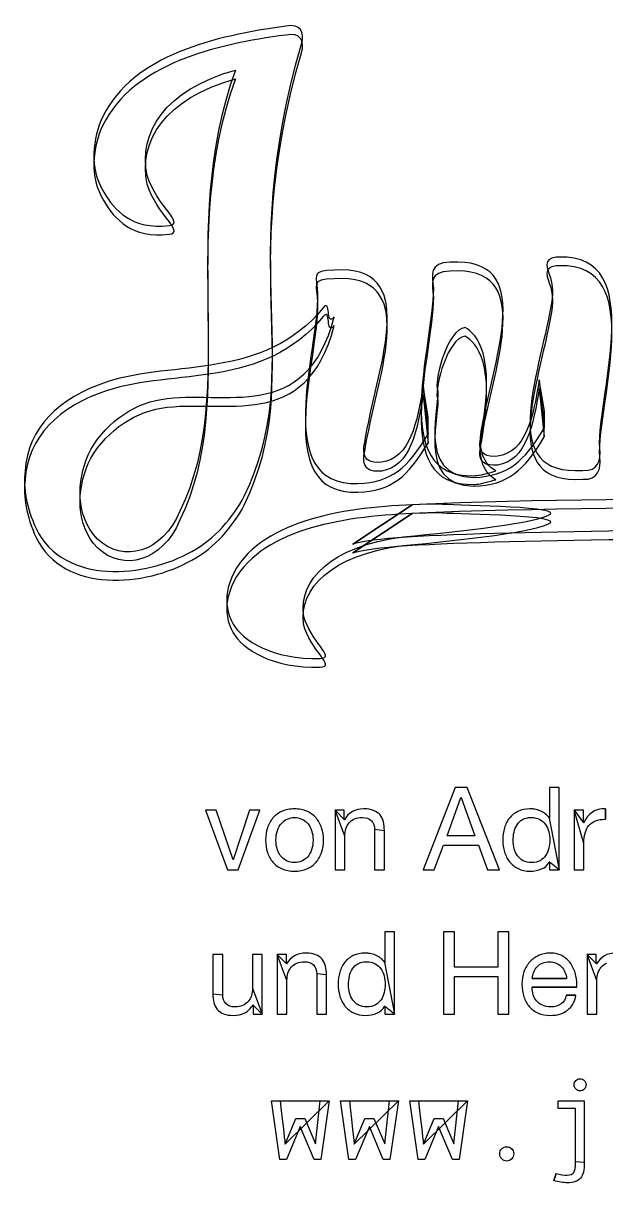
# Model space of a CAD drawing. Extents: x 42 to 128, y 24 to 169.
# Drawn here: x 51.5 to 80.6, y 24.2 to 82 of the extents above; entities that cross this region are included whole.
import ezdxf

# ---------------------------------------------------------------- set-up
doc = ezdxf.new("R2010")
doc.units = 0
doc.layers.add('Ebene_1', color=7, linetype='CONTINUOUS')

msp = doc.modelspace()

# ---------------------------------------------------------------- linework, layer by layer
at = {"layer": 'Ebene_1', "color": 7}
for points in [[(64.638507, 81.893357), (64.638507, 81.893357)], [(78.124597, 70.381724), (78.124597, 70.381718)], [(67.051074, 69.737937), (67.051074, 69.737937)], [(73.586604, 66.876727), (73.586604, 66.876727)], [(77.519124, 61.853854), (77.532922, 62.708771), (77.27648, 64.268299)], [(71.728012, 61.551591), (71.741809, 62.406506), (71.485368, 63.966013)], [(74.16191, 59.496305), (74.16191, 59.496297)], [(70.940045, 58.037857), (67.977545, 56.076114)], [(72.298149, 58.06568), (72.298149, 58.06568)], [(73.084046, 43.941031), (71.484752, 39.833491), (72.042779, 39.833491), (72.503007, 41.070355), (74.240371, 41.070355), (74.689093, 39.833491), (75.293144, 39.833491), (73.688096, 43.941031), (73.084046, 43.941031), (73.084046, 43.941031)], [(78.275641, 39.833491), (78.275641, 43.941031), (77.786648, 43.941031), (77.786648, 42.410771), (77.775142, 42.410771)], [(72.675593, 41.530584), (73.371689, 43.446285), (73.383195, 43.446285), (74.067785, 41.530584), (72.675593, 41.530584), (72.675593, 41.530584)], [(62.250247, 39.833491), (63.337537, 42.807718), (62.825533, 42.807718), (62.01438, 40.328237), (62.002874, 40.328237), (61.16871, 42.807718), (60.622188, 42.807718), (61.726737, 39.833491), (62.250247, 39.833491), (62.250247, 39.833491)], [(67.089659, 42.807718), (67.089659, 39.833491), (67.578652, 39.833491), (67.578652, 41.513325)], [(67.561393, 42.335984), (67.549888, 42.335984), (67.549888, 42.807718), (67.089659, 42.807718), (67.089659, 42.807718)], [(79.016321, 42.807718), (79.016321, 39.833491), (79.505314, 39.833491), (79.505314, 41.156648)], [(79.488056, 42.180657), (79.47655, 42.180657), (79.47655, 42.807718), (79.016321, 42.807718), (79.016321, 42.807718)], [(80.581099, 42.358995), (80.581099, 42.876753)], [(69.062889, 41.846991), (69.062889, 39.833491), (69.551882, 39.833491), (69.551882, 41.789462)], [(63.62518, 41.317728), (63.62518, 41.317728)], [(64.142937, 41.317728), (64.142937, 41.317728)], [(75.974498, 41.294717), (75.974498, 41.294717)], [(77.775142, 40.236191), (77.786648, 40.236191), (77.786648, 39.833491), (78.275641, 39.833491), (78.275641, 39.833491)], [(70.062089, 32.642418), (70.062089, 36.749959), (69.573096, 36.749959), (69.573096, 35.219699), (69.56159, 35.219699)], [(72.496087, 36.749959), (72.496087, 32.642418), (73.042608, 32.642418), (73.042608, 34.523603), (75.205683, 34.523603), (75.205683, 32.642418), (75.752204, 32.642418), (75.752204, 36.749959), (75.205683, 36.749959), (75.205683, 34.983832), (73.042608, 34.983832), (73.042608, 36.749959), (72.496087, 36.749959), (72.496087, 36.749959)], [(61.488712, 33.603146), (61.488712, 35.616646), (60.99972, 35.616646), (60.99972, 33.660674)], [(63.461943, 32.642418), (63.461943, 35.616646), (62.97295, 35.616646), (62.97295, 33.936811)], [(64.201993, 35.616646), (64.201993, 32.642418), (64.690986, 32.642418), (64.690986, 34.322253)], [(64.673728, 35.144912), (64.662222, 35.144912), (64.662222, 35.616646), (64.201993, 35.616646), (64.201993, 35.616646)], [(79.662799, 35.616646), (79.662799, 32.642418), (80.151792, 32.642418), (80.151792, 34.322253)], [(80.134533, 35.144912), (80.123027, 35.144912), (80.123027, 35.616646), (79.662799, 35.616646), (79.662799, 35.616646)], [(66.175223, 34.655919), (66.175223, 32.642418), (66.664216, 32.642418), (66.664216, 34.59839)], [(78.638161, 34.414299), (76.929563, 34.414299)], [(78.638161, 34.414299), (78.638161, 34.414299)], [(67.760945, 34.103644), (67.760945, 34.103644)], [(76.929563, 33.982834), (79.155919, 33.982834)], [(79.109896, 33.585887), (78.626656, 33.585887)], [(79.109896, 33.585887), (79.109896, 33.585887)], [(62.990208, 33.114153), (63.001714, 33.114153), (63.001714, 32.642418), (63.461943, 32.642418), (63.461943, 32.642418)], [(69.56159, 33.045119), (69.573096, 33.045119), (69.573096, 32.642418), (70.062089, 32.642418), (70.062089, 32.642418)], [(79.31147, 29.424429), (79.31147, 29.424429)], [(66.802938, 28.317679), (66.381586, 25.390687), (66.047313, 25.390687), (65.359104, 27.048004), (64.668088, 25.390687), (64.333816, 25.390687), (63.92089, 28.317679), (64.356288, 28.317679)], [(64.597862, 26.165975), (65.134383, 27.438457), (65.583825, 27.438457), (66.117538, 26.174401), (66.353496, 28.317679), (66.802938, 28.317679), (66.802938, 28.317679)], [(70.252405, 28.317679), (69.831052, 25.390687), (69.49678, 25.390687), (68.808573, 27.048004), (68.117555, 25.390687), (67.783282, 25.390687), (67.370358, 28.317679), (67.805754, 28.317679)], [(68.04733, 26.165975), (68.583852, 27.438457), (69.033294, 27.438457), (69.567006, 26.174401), (69.802963, 28.317679), (70.252405, 28.317679), (70.252405, 28.317679)], [(73.701873, 28.317679), (73.280521, 25.390687), (72.946248, 25.390687), (72.258039, 27.048004), (71.567023, 25.390687), (71.232751, 25.390687), (70.819825, 28.317679), (71.255223, 28.317679)], [(71.496797, 26.165975), (72.033318, 27.438457), (72.48276, 27.438457), (73.016473, 26.174401), (73.252431, 28.317679), (73.701873, 28.317679), (73.701873, 28.317679)], [(79.086749, 25.286754), (79.086749, 27.938462), (78.224383, 27.938462), (78.224383, 28.317679), (79.524956, 28.317679), (79.524956, 25.24181), (79.524956, 25.24181)], [(75.654135, 26.033951), (75.654135, 26.033951)], [(77.999662, 24.348543), (78.114831, 24.705288)]]:
    msp.add_lwpolyline(points, close=True, dxfattribs=at)
at = {"layer": 'Ebene_1', "color": 1}
for points in [[(64.638507, 81.456081), (64.638507, 81.456081)], [(78.124597, 69.944448), (78.124597, 69.944442)], [(67.051074, 69.300661), (67.051074, 69.300661)], [(73.586603, 66.43945), (73.586603, 66.43945)], [(77.519124, 61.416578), (77.532922, 62.271495), (77.27648, 63.831022)], [(71.728012, 61.114315), (71.741809, 61.96923), (71.485368, 63.528736)], [(74.161909, 59.059029), (74.161909, 59.05902)], [(70.940045, 57.60058), (67.977545, 55.638837)], [(72.298149, 57.628403), (72.298149, 57.628403)]]:
    msp.add_lwpolyline(points, close=True, dxfattribs=at)
at = {"layer": 'Ebene_1', "color": 7}
for points in [[(64.638507, 81.893357), (61.114706, 81.425188), (57.020789, 80.459298), (55.507747, 77.392487)], [(65.412513, 81.006886), (65.59557, 81.594296), (65.372598, 82.046601), (64.638507, 81.893357)], [(62.564846, 58.459952), (65.697664, 64.987286), (62.093558, 69.589694), (65.412513, 81.006886)], [(57.721731, 74.451003), (57.259745, 76.579548), (58.604862, 78.73833), (62.125118, 79.709438)], [(62.125118, 79.709438), (59.174495, 71.636508), (62.342218, 63.803263), (59.347352, 57.721103)], [(55.507747, 77.392487), (54.992666, 76.293815), (54.816606, 74.831501), (55.549583, 73.628482)], [(58.810095, 71.960506), (59.648509, 72.058862), (58.171167, 72.943095), (57.721731, 74.451003)], [(55.549583, 73.628482), (56.095189, 72.710937), (56.960429, 71.743566), (58.810095, 71.960506)], [(80.293307, 60.845924), (80.184136, 63.662366), (82.67855, 70.537215), (78.27979, 70.38989)], [(68.634104, 61.489524), (69.288963, 65.190257), (71.325772, 70.014706), (67.051074, 69.737937)], [(72.827561, 70.128093), (71.773477, 70.105818), (71.928029, 69.51135), (71.996691, 68.818206)], [(74.410681, 61.879683), (75.06554, 65.580416), (77.102242, 70.404862), (72.827561, 70.128093)], [(78.124597, 70.381718), (77.410754, 70.312433), (77.690042, 69.813386), (77.833015, 69.352195)], [(78.27979, 70.38989), (78.227028, 70.387733), (78.175653, 70.385016), (78.124597, 70.381724)], [(67.051074, 69.737937), (65.815548, 69.729868), (66.198043, 69.420309), (66.218971, 68.548865)], [(71.996691, 68.818206), (71.984436, 65.883404), (69.715614, 59.344374), (74.006739, 59.488114)], [(77.833015, 69.352195), (77.966718, 68.956643), (77.963902, 68.485352), (77.875828, 67.998318)], [(66.218971, 68.548865), (66.2722, 65.677197), (63.878777, 58.952192), (68.229833, 59.097926)], [(67.054619, 67.407019), (66.58092, 66.86822), (66.924456, 68.379396), (66.49767, 67.857569)], [(66.49767, 67.857569), (63.535016, 64.235275), (59.041871, 65.247713), (55.717298, 64.166275)], [(77.875828, 67.998318), (77.220969, 64.297582), (75.18427, 59.473135), (79.458963, 59.749925)], [(58.423207, 63.293663), (61.580584, 63.798511), (65.627976, 62.00989), (67.054619, 67.407019)], [(73.586604, 66.876727), (72.69057, 66.785527), (72.08801, 64.369039), (72.180853, 63.84356)], [(74.425216, 61.791789), (75.080075, 65.492522), (74.173168, 66.527436), (73.586604, 66.876727)], [(77.27648, 64.268299), (76.983908, 62.462119), (76.633568, 60.658523), (75.191908, 60.45545)], [(55.717298, 64.166275), (53.28619, 63.363832), (51.766073, 61.851426), (51.630452, 59.723974)], [(71.485368, 63.966013), (71.192793, 62.159857), (70.842456, 60.356257), (69.400796, 60.153182)], [(72.180853, 63.84356), (72.447232, 63.186176), (71.021912, 59.418327), (74.020963, 59.400194)], [(54.767648, 60.524884), (55.497031, 62.002908), (56.924876, 63.04353), (58.423207, 63.293663)], [(75.110489, 59.724595), (74.375279, 60.140159), (74.248578, 60.983259), (74.410681, 61.879683)], [(68.229833, 59.097926), (69.917684, 59.16401), (70.719478, 59.864862), (71.728012, 61.551591)], [(69.400796, 60.153182), (68.237666, 60.045133), (68.535145, 60.926438), (68.634104, 61.489524)], [(74.020963, 59.400194), (75.708814, 59.466276), (76.510611, 60.167131), (77.519124, 61.853854)], [(75.191908, 60.45545), (74.028778, 60.347401), (74.326274, 61.228707), (74.425216, 61.791789)], [(79.458963, 59.749925), (80.204889, 59.692315), (80.364794, 60.269096), (80.293307, 60.845924)], [(55.2421, 56.329448), (54.127164, 57.463647), (54.218281, 59.208377), (54.767648, 60.524884)], [(51.630452, 59.723974), (51.534049, 58.876044), (51.68771, 57.919605), (52.175006, 56.849968)], [(109.042621, 59.806996), (98.193794, 57.919371), (83.362652, 58.607187), (70.940045, 58.037857)], [(74.16191, 59.496297), (74.423697, 59.513246), (74.887964, 59.672972), (75.110489, 59.724595)], [(67.977545, 56.076114), (71.356131, 57.325157), (108.452019, 55.989675), (113.472413, 59.141537)], [(74.006739, 59.488114), (74.059481, 59.490271), (74.110856, 59.492985), (74.16191, 59.496305)], [(59.94063, 55.708067), (61.097953, 56.323241), (61.987328, 57.39872), (62.564846, 58.459952)], [(71.987928, 58.0687), (68.412939, 57.994295), (64.214001, 57.561592), (62.371242, 55.180293)], [(72.298149, 58.06568), (72.20839, 58.076725), (72.10523, 58.078253), (71.987928, 58.0687)], [(77.861952, 57.584202), (78.069666, 57.976944), (72.782839, 58.005976), (72.298149, 58.06568)], [(59.347352, 57.721103), (58.498708, 55.642985), (56.500495, 55.108293), (55.2421, 56.329448)], [(70.492801, 56.442105), (73.413479, 56.717948), (77.233665, 57.13406), (77.861952, 57.584202)], [(52.175006, 56.849968), (53.573862, 54.0061), (57.660593, 54.406917), (59.94063, 55.708067)], [(65.523233, 52.518051), (65.289696, 54.30357), (66.86735, 55.955086), (70.492801, 56.442105)], [(62.371242, 55.180293), (61.738052, 54.324836), (61.404999, 53.141603), (62.008985, 52.091017)], [(62.008985, 52.091017), (62.456203, 51.29092), (63.97913, 50.297242), (66.34478, 50.381197)], [(66.34478, 50.381197), (67.193975, 50.388217), (65.810867, 51.242417), (65.523233, 52.518051)], [(65.069147, 42.876753), (64.835198, 42.876753), (64.628095, 42.836483), (64.447839, 42.755943)], [(65.690456, 42.755943), (65.514035, 42.836483), (65.306932, 42.876753), (65.069147, 42.876753)], [(68.527873, 42.876753), (68.086821, 42.876753), (67.764661, 42.696496), (67.561393, 42.335984)], [(69.016866, 42.796213), (68.886468, 42.849906), (68.723471, 42.876753), (68.527873, 42.876753)], [(69.333273, 42.571851), (69.252733, 42.667732), (69.147264, 42.742519), (69.016866, 42.796213)], [(76.814415, 42.876753), (76.588136, 42.876753), (76.388703, 42.834565), (76.216118, 42.75019)], [(77.061788, 42.853741), (76.973577, 42.869082), (76.89112, 42.876753), (76.814415, 42.876753)], [(77.326419, 42.773201), (77.238209, 42.811553), (77.149998, 42.8384), (77.061788, 42.853741)], [(80.581099, 42.876753), (80.316467, 42.884423), (80.097858, 42.83073), (79.925273, 42.715673)], [(63.993363, 42.422277), (63.870635, 42.284208), (63.77859, 42.119293), (63.717226, 41.927531)], [(64.447839, 42.755943), (64.267582, 42.675402), (64.116091, 42.564181), (63.993363, 42.422277)], [(64.413322, 42.151892), (64.497697, 42.247773), (64.595495, 42.320643), (64.706717, 42.370501)], [(64.706717, 42.370501), (64.821774, 42.420359), (64.942584, 42.445288), (65.069147, 42.445288)], [(65.069147, 42.445288), (65.19571, 42.445288), (65.314603, 42.420359), (65.425825, 42.370501)], [(65.425825, 42.370501), (65.540882, 42.320643), (65.640598, 42.247773), (65.724973, 42.151892)], [(66.144932, 42.422277), (66.022204, 42.564181), (65.870712, 42.675402), (65.690456, 42.755943)], [(66.421069, 41.927531), (66.359705, 42.119293), (66.267659, 42.284208), (66.144932, 42.422277)], [(67.79726, 42.180657), (67.87013, 42.265032), (67.960258, 42.330231), (68.067645, 42.376254)], [(68.067645, 42.376254), (68.178867, 42.422277), (68.309265, 42.445288), (68.458839, 42.445288)], [(68.458839, 42.445288), (68.646766, 42.445288), (68.794422, 42.391595), (68.901809, 42.284208)], [(68.901809, 42.284208), (69.009196, 42.176821), (69.062889, 42.031082), (69.062889, 41.846991)], [(69.500106, 42.22668), (69.469424, 42.360913), (69.413813, 42.47597), (69.333273, 42.571851)], [(69.551882, 41.789462), (69.551882, 41.950542), (69.534623, 42.096281), (69.500106, 42.22668)], [(75.790406, 42.416524), (75.679184, 42.278455), (75.594809, 42.115458), (75.53728, 41.927531)], [(76.216118, 42.75019), (76.047367, 42.66965), (75.905463, 42.558428), (75.790406, 42.416524)], [(76.170095, 42.088611), (76.239129, 42.195998), (76.331175, 42.282291), (76.446232, 42.34749)], [(76.446232, 42.34749), (76.561289, 42.412689), (76.701275, 42.445288), (76.866191, 42.445288)], [(76.866191, 42.445288), (77.034941, 42.445288), (77.178763, 42.412689), (77.297655, 42.34749)], [(77.297655, 42.34749), (77.416547, 42.286126), (77.512428, 42.203668), (77.585298, 42.100117)], [(77.573792, 42.62938), (77.497087, 42.690743), (77.41463, 42.738684), (77.326419, 42.773201)], [(77.775142, 42.410771), (77.721449, 42.498982), (77.654332, 42.571851), (77.573792, 42.62938)], [(79.925273, 42.715673), (79.752687, 42.600615), (79.606948, 42.422277), (79.488056, 42.180657)], [(79.746934, 42.042588), (79.831309, 42.14614), (79.942531, 42.224762), (80.0806, 42.278455)], [(80.0806, 42.278455), (80.218668, 42.332149), (80.385501, 42.358995), (80.581099, 42.358995)], [(63.717226, 41.927531), (63.655862, 41.739604), (63.62518, 41.536337), (63.62518, 41.317728)], [(64.142937, 41.317728), (64.142937, 41.497984), (64.165949, 41.657147), (64.211972, 41.795215)], [(64.211972, 41.795215), (64.26183, 41.937119), (64.328946, 42.056011), (64.413322, 42.151892)], [(65.724973, 42.151892), (65.809348, 42.056011), (65.874547, 41.937119), (65.92057, 41.795215)], [(65.92057, 41.795215), (65.970428, 41.657147), (65.995357, 41.497984), (65.995357, 41.317728)], [(66.513115, 41.317728), (66.513115, 41.536337), (66.482433, 41.739604), (66.421069, 41.927531)], [(67.578652, 41.513325), (67.578652, 41.647559), (67.59591, 41.770286), (67.630428, 41.881508)], [(67.630428, 41.881508), (67.66878, 41.996565), (67.724391, 42.096281), (67.79726, 42.180657)], [(75.53728, 41.927531), (75.483587, 41.739604), (75.45674, 41.540172), (75.45674, 41.329234)], [(75.974498, 41.294717), (75.974498, 41.440456), (75.989839, 41.58236), (76.02052, 41.720428)], [(76.02052, 41.720428), (76.051202, 41.858497), (76.10106, 41.981224), (76.170095, 42.088611)], [(77.585298, 42.100117), (77.662003, 41.996565), (77.717614, 41.875755), (77.752131, 41.737687)], [(77.752131, 41.737687), (77.786648, 41.603453), (77.803906, 41.463467), (77.803906, 41.317728)], [(79.505314, 41.156648), (79.505314, 41.34841), (79.52449, 41.51716), (79.562843, 41.6629)], [(79.562843, 41.6629), (79.601195, 41.812474), (79.662559, 41.939037), (79.746934, 42.042588)], [(63.62518, 41.317728), (63.62518, 41.099119), (63.655862, 40.895852), (63.717226, 40.707925)], [(64.211972, 40.834488), (64.165949, 40.976392), (64.142937, 41.137472), (64.142937, 41.317728)], [(65.995357, 41.317728), (65.995357, 41.137472), (65.970428, 40.976392), (65.92057, 40.834488)], [(66.421069, 40.707925), (66.482433, 40.895852), (66.513115, 41.099119), (66.513115, 41.317728)], [(75.45674, 41.329234), (75.45674, 41.118296), (75.485505, 40.918863), (75.543033, 40.730937)], [(76.026273, 40.886264), (75.991756, 41.020497), (75.974498, 41.156648), (75.974498, 41.294717)], [(77.803906, 41.317728), (77.803906, 41.179659), (77.786648, 41.043508), (77.752131, 40.909275)], [(63.717226, 40.707925), (63.77859, 40.519998), (63.870635, 40.355083), (63.993363, 40.213179)], [(64.413322, 40.483564), (64.328946, 40.579445), (64.26183, 40.696419), (64.211972, 40.834488)], [(64.706717, 40.270708), (64.595495, 40.320566), (64.497697, 40.391518), (64.413322, 40.483564)], [(65.724973, 40.483564), (65.640598, 40.391518), (65.540882, 40.320566), (65.425825, 40.270708)], [(65.92057, 40.834488), (65.874547, 40.696419), (65.809348, 40.579445), (65.724973, 40.483564)], [(66.144932, 40.213179), (66.267659, 40.355083), (66.359705, 40.519998), (66.421069, 40.707925)], [(75.543033, 40.730937), (75.600562, 40.54301), (75.684937, 40.378095), (75.796159, 40.236191)], [(76.193106, 40.535339), (76.120237, 40.638891), (76.064626, 40.755866), (76.026273, 40.886264)], [(76.480749, 40.287967), (76.365692, 40.34933), (76.269811, 40.431788), (76.193106, 40.535339)], [(77.596804, 40.546845), (77.523934, 40.443294), (77.429971, 40.358918), (77.314913, 40.293719)], [(77.752131, 40.909275), (77.721449, 40.775042), (77.669673, 40.654232), (77.596804, 40.546845)], [(63.993363, 40.213179), (64.116091, 40.075111), (64.267582, 39.965806), (64.447839, 39.885266)], [(65.069147, 40.195921), (64.942584, 40.195921), (64.821774, 40.22085), (64.706717, 40.270708)], [(65.425825, 40.270708), (65.314603, 40.22085), (65.19571, 40.195921), (65.069147, 40.195921)], [(65.690456, 39.885266), (65.870712, 39.965806), (66.022204, 40.075111), (66.144932, 40.213179)], [(75.796159, 40.236191), (75.911216, 40.094287), (76.05312, 39.981147), (76.221871, 39.896772)], [(76.221871, 39.896772), (76.394456, 39.812397), (76.595806, 39.770209), (76.825921, 39.770209)], [(76.894955, 40.195921), (76.73771, 40.195921), (76.599642, 40.226603), (76.480749, 40.287967)], [(77.314913, 40.293719), (77.199856, 40.22852), (77.05987, 40.195921), (76.894955, 40.195921)], [(77.395454, 39.879514), (77.568039, 39.952383), (77.694602, 40.071276), (77.775142, 40.236191)], [(64.447839, 39.885266), (64.628095, 39.808562), (64.835198, 39.770209), (65.069147, 39.770209)], [(65.069147, 39.770209), (65.306932, 39.770209), (65.514035, 39.808562), (65.690456, 39.885266)], [(76.825921, 39.770209), (77.033023, 39.770209), (77.222868, 39.806644), (77.395454, 39.879514)], [(65.640208, 35.68568), (65.199155, 35.68568), (64.876995, 35.505424), (64.673728, 35.144912)], [(66.129201, 35.60514), (65.998802, 35.658834), (65.835805, 35.68568), (65.640208, 35.68568)], [(66.445608, 35.380779), (66.365068, 35.47666), (66.259599, 35.551447), (66.129201, 35.60514)], [(66.612441, 35.035607), (66.581759, 35.169841), (66.526148, 35.284898), (66.445608, 35.380779)], [(68.002566, 35.559117), (67.833815, 35.478577), (67.691911, 35.367355), (67.576854, 35.225452)], [(68.600863, 35.68568), (68.374584, 35.68568), (68.175151, 35.643493), (68.002566, 35.559117)], [(68.848236, 35.662669), (68.760025, 35.67801), (68.677567, 35.68568), (68.600863, 35.68568)], [(69.112867, 35.582129), (69.024657, 35.620481), (68.936446, 35.647328), (68.848236, 35.662669)], [(69.36024, 35.438307), (69.283535, 35.499671), (69.201078, 35.547612), (69.112867, 35.582129)], [(69.56159, 35.219699), (69.507897, 35.307909), (69.44078, 35.380779), (69.36024, 35.438307)], [(77.24597, 35.570623), (77.077219, 35.493918), (76.929563, 35.386532), (76.803, 35.248463)], [(77.80975, 35.68568), (77.606482, 35.68568), (77.418556, 35.647328), (77.24597, 35.570623)], [(78.465576, 35.518847), (78.29299, 35.630069), (78.074381, 35.68568), (77.80975, 35.68568)], [(78.885534, 35.104642), (78.781983, 35.273392), (78.641997, 35.411461), (78.465576, 35.518847)], [(81.101013, 35.68568), (80.659961, 35.68568), (80.337801, 35.505424), (80.134533, 35.144912)], [(64.690986, 34.322253), (64.690986, 34.456486), (64.708245, 34.579214), (64.742762, 34.690436)], [(64.742762, 34.690436), (64.781114, 34.805493), (64.836725, 34.905209), (64.909595, 34.989584)], [(64.909595, 34.989584), (64.982464, 35.07396), (65.072592, 35.139159), (65.179979, 35.185182)], [(65.179979, 35.185182), (65.291201, 35.231204), (65.421599, 35.254216), (65.571173, 35.254216)], [(65.571173, 35.254216), (65.7591, 35.254216), (65.906757, 35.200523), (66.014143, 35.093136)], [(66.014143, 35.093136), (66.12153, 34.985749), (66.175223, 34.84001), (66.175223, 34.655919)], [(66.664216, 34.59839), (66.664216, 34.75947), (66.646958, 34.905209), (66.612441, 35.035607)], [(67.323728, 34.736459), (67.270035, 34.548532), (67.243188, 34.3491), (67.243188, 34.138161)], [(67.576854, 35.225452), (67.465632, 35.087383), (67.381257, 34.924385), (67.323728, 34.736459)], [(67.806968, 34.529356), (67.83765, 34.667424), (67.887508, 34.790152), (67.956543, 34.897539)], [(67.956543, 34.897539), (68.025577, 35.004925), (68.117623, 35.091218), (68.23268, 35.156417)], [(68.23268, 35.156417), (68.347737, 35.221616), (68.487723, 35.254216), (68.652638, 35.254216)], [(68.652638, 35.254216), (68.821389, 35.254216), (68.96521, 35.221616), (69.084103, 35.156417)], [(69.084103, 35.156417), (69.202995, 35.095054), (69.298876, 35.012596), (69.371746, 34.909044)], [(69.371746, 34.909044), (69.44845, 34.805493), (69.504061, 34.684683), (69.538579, 34.546614)], [(76.515357, 34.75947), (76.446323, 34.571543), (76.411805, 34.364441), (76.411805, 34.138161)], [(76.803, 35.248463), (76.680272, 35.110394), (76.584391, 34.947397), (76.515357, 34.75947)], [(76.929563, 34.414299), (76.937233, 34.529356), (76.962162, 34.636743), (77.00435, 34.736459)], [(77.00435, 34.736459), (77.046537, 34.84001), (77.104066, 34.930138), (77.176936, 35.006843)], [(77.176936, 35.006843), (77.249805, 35.083548), (77.336098, 35.142994), (77.435814, 35.185182)], [(77.435814, 35.185182), (77.539366, 35.231204), (77.654423, 35.254216), (77.780986, 35.254216)], [(77.780986, 35.254216), (77.903713, 35.254216), (78.014935, 35.231204), (78.114651, 35.185182)], [(78.114651, 35.185182), (78.218203, 35.142994), (78.306413, 35.083548), (78.379283, 35.006843)], [(78.379283, 35.006843), (78.455988, 34.933973), (78.515434, 34.845763), (78.557621, 34.742212)], [(78.557621, 34.742212), (78.603644, 34.63866), (78.630491, 34.529356), (78.638161, 34.414299)], [(79.104143, 34.552367), (79.065791, 34.7518), (78.992921, 34.935891), (78.885534, 35.104642)], [(80.151792, 34.322253), (80.151792, 34.456486), (80.16905, 34.579214), (80.203567, 34.690436)], [(80.203567, 34.690436), (80.24192, 34.805493), (80.297531, 34.905209), (80.3704, 34.989584)], [(80.3704, 34.989584), (80.44327, 35.07396), (80.533398, 35.139159), (80.640784, 35.185182)], [(67.243188, 34.138161), (67.243188, 33.927223), (67.271953, 33.727791), (67.329481, 33.539864)], [(67.760945, 34.103644), (67.760945, 34.249383), (67.776286, 34.391287), (67.806968, 34.529356)], [(69.538579, 34.546614), (69.573096, 34.412381), (69.590354, 34.272395), (69.590354, 34.126656)], [(69.590354, 34.126656), (69.590354, 33.988587), (69.573096, 33.852436), (69.538579, 33.718203)], [(76.411805, 34.138161), (76.419476, 33.911882), (76.452075, 33.702862), (76.509604, 33.5111)], [(79.155919, 33.982834), (79.163589, 34.163091), (79.146331, 34.352935), (79.104143, 34.552367)], [(60.99972, 33.660674), (60.99972, 33.499594), (61.015061, 33.351938), (61.045742, 33.217704)], [(61.649792, 33.165929), (61.542406, 33.273315), (61.488712, 33.419054), (61.488712, 33.603146)], [(62.915421, 33.562876), (62.880904, 33.451654), (62.827211, 33.353855), (62.754341, 33.26948)], [(62.97295, 33.936811), (62.97295, 33.802578), (62.953774, 33.677933), (62.915421, 33.562876)], [(67.329481, 33.539864), (67.38701, 33.351938), (67.471385, 33.187022), (67.582607, 33.045119)], [(67.812721, 33.695191), (67.778204, 33.829425), (67.760945, 33.965576), (67.760945, 34.103644)], [(67.979554, 33.344267), (67.906685, 33.447819), (67.851074, 33.564793), (67.812721, 33.695191)], [(69.538579, 33.718203), (69.507897, 33.58397), (69.456121, 33.46316), (69.383251, 33.355773)], [(76.975585, 33.608899), (76.941068, 33.727791), (76.925727, 33.852436), (76.929563, 33.982834)], [(77.142418, 33.298244), (77.065714, 33.39029), (77.010103, 33.493841), (76.975585, 33.608899)], [(78.626656, 33.585887), (78.584468, 33.39029), (78.496258, 33.244551), (78.362024, 33.14867)], [(78.678431, 32.832263), (78.900875, 33.001013), (79.044697, 33.252221), (79.109896, 33.585887)], [(61.045742, 33.217704), (61.08026, 33.087306), (61.137788, 32.974167), (61.218328, 32.878286)], [(62.092763, 33.004849), (61.904836, 33.004849), (61.757179, 33.058542), (61.649792, 33.165929)], [(62.478204, 33.073883), (62.370817, 33.02786), (62.242337, 33.004849), (62.092763, 33.004849)], [(62.754341, 33.26948), (62.681472, 33.185105), (62.589426, 33.119906), (62.478204, 33.073883)], [(62.593261, 32.7057), (62.754341, 32.79391), (62.886657, 32.930061), (62.990208, 33.114153)], [(67.582607, 33.045119), (67.697664, 32.903215), (67.839568, 32.790075), (68.008318, 32.7057)], [(68.267197, 33.096894), (68.15214, 33.158258), (68.056259, 33.240716), (67.979554, 33.344267)], [(68.681403, 33.004849), (68.524158, 33.004849), (68.386089, 33.03553), (68.267197, 33.096894)], [(69.101361, 33.102647), (68.986304, 33.037448), (68.846318, 33.004849), (68.681403, 33.004849)], [(69.383251, 33.355773), (69.310382, 33.252221), (69.216419, 33.167846), (69.101361, 33.102647)], [(69.181901, 32.688441), (69.354487, 32.761311), (69.48105, 32.880203), (69.56159, 33.045119)], [(76.509604, 33.5111), (76.570968, 33.319338), (76.661096, 33.154423), (76.779988, 33.016354)], [(76.779988, 33.016354), (76.898881, 32.878286), (77.04462, 32.770899), (77.217206, 32.694194)], [(77.435814, 33.085389), (77.316922, 33.139082), (77.219123, 33.210034), (77.142418, 33.298244)], [(77.855773, 33.004849), (77.694693, 33.004849), (77.554707, 33.031695), (77.435814, 33.085389)], [(78.362024, 33.14867), (78.231626, 33.052789), (78.062876, 33.004849), (77.855773, 33.004849)], [(61.218328, 32.878286), (61.298868, 32.782405), (61.404337, 32.707618), (61.534735, 32.653924)], [(61.534735, 32.653924), (61.665133, 32.604066), (61.828131, 32.579137), (62.023728, 32.579137)], [(62.023728, 32.579137), (62.242337, 32.579137), (62.432181, 32.621325), (62.593261, 32.7057)], [(68.008318, 32.7057), (68.180904, 32.621325), (68.382254, 32.579137), (68.612368, 32.579137)], [(68.612368, 32.579137), (68.819471, 32.579137), (69.009316, 32.615572), (69.181901, 32.688441)], [(77.217206, 32.694194), (77.393626, 32.617489), (77.600729, 32.579137), (77.838514, 32.579137)], [(77.838514, 32.579137), (78.176015, 32.579137), (78.455988, 32.663512), (78.678431, 32.832263)], [(79.019333, 29.123864), (79.019333, 29.20439), (79.048359, 29.274615), (79.106412, 29.334541)], [(79.106412, 28.91038), (79.048359, 28.972178), (79.019333, 29.04334), (79.019333, 29.123864)], [(79.106412, 29.334541), (79.166338, 29.394467), (79.234691, 29.424429), (79.31147, 29.424429)], [(79.31147, 28.820492), (79.234691, 28.820492), (79.166338, 28.850454), (79.106412, 28.91038)], [(79.31147, 29.424429), (79.393868, 29.424429), (79.464094, 29.394467), (79.522147, 29.334541)], [(79.522147, 28.907571), (79.465966, 28.849518), (79.395741, 28.820492), (79.31147, 28.820492)], [(79.522147, 29.334541), (79.580199, 29.276488), (79.609225, 29.206262), (79.609225, 29.123864)], [(79.609225, 29.123864), (79.609225, 29.037722), (79.580199, 28.965624), (79.522147, 28.907571)], [(64.356288, 28.317679), (64.511719, 26.950625), (64.592244, 26.233391), (64.597862, 26.165975)], [(67.805754, 28.317679), (67.961187, 26.950625), (68.041712, 26.233391), (68.04733, 26.165975)], [(71.255223, 28.317679), (71.410654, 26.950625), (71.491179, 26.233391), (71.496797, 26.165975)], [(75.406942, 25.932826), (75.474359, 26.000243), (75.556757, 26.033951), (75.654135, 26.033951)], [(75.654135, 26.033951), (75.753387, 26.033951), (75.836722, 26.000243), (75.904139, 25.932826)], [(75.308627, 25.682824), (75.308627, 25.783949), (75.341399, 25.867283), (75.406942, 25.932826)], [(75.409753, 25.421587), (75.342336, 25.494621), (75.308627, 25.5817), (75.308627, 25.682824)], [(76.005262, 25.682824), (76.005262, 25.5817), (75.970618, 25.494621), (75.901328, 25.421587)], [(75.904139, 25.932826), (75.971555, 25.86541), (76.005262, 25.782076), (76.005262, 25.682824)], [(75.654135, 25.314844), (75.558629, 25.314844), (75.477168, 25.350425), (75.409753, 25.421587)], [(75.901328, 25.421587), (75.833913, 25.350425), (75.751515, 25.314844), (75.654135, 25.314844)], [(78.996861, 24.750232), (79.056786, 24.838248), (79.086749, 25.017089), (79.086749, 25.286754)], [(79.524956, 25.24181), (79.524956, 24.874765), (79.461285, 24.615399), (79.333942, 24.463713)], [(78.673825, 24.233374), (78.471575, 24.233374), (78.246854, 24.271764), (77.999662, 24.348543)], [(78.114831, 24.705288), (78.322698, 24.645363), (78.509029, 24.6154), (78.673825, 24.6154)], [(78.673825, 24.6154), (78.831129, 24.6154), (78.938808, 24.660344), (78.996861, 24.750232)], [(79.333942, 24.463713), (79.208473, 24.310154), (78.988434, 24.233374), (78.673825, 24.233374)]]:
    msp.add_open_spline(points, degree=3, dxfattribs=at)
at = {"layer": 'Ebene_1', "color": 1}
for points in [[(65.412513, 80.569609), (65.59557, 81.157019), (65.372598, 81.609324), (64.638507, 81.456081)], [(64.638507, 81.456081), (61.114706, 80.987912), (57.020788, 80.022021), (55.507747, 76.95521)], [(62.564846, 58.022675), (65.697663, 64.55001), (62.093558, 69.152417), (65.412513, 80.569609)], [(57.721731, 74.013726), (57.259745, 76.142271), (58.604862, 78.301053), (62.125118, 79.272162)], [(62.125118, 79.272162), (59.174495, 71.199232), (62.342218, 63.365987), (59.347351, 57.283826)], [(55.507747, 76.95521), (54.992666, 75.856538), (54.816606, 74.394224), (55.549583, 73.191206)], [(58.810095, 71.52323), (59.648509, 71.621586), (58.171167, 72.505819), (57.721731, 74.013726)], [(55.549583, 73.191206), (56.095189, 72.273661), (56.960429, 71.30629), (58.810095, 71.52323)], [(74.410681, 61.442406), (75.06554, 65.143139), (77.102242, 69.967586), (72.827561, 69.690817)], [(80.293307, 60.408647), (80.184136, 63.225089), (82.67855, 70.099939), (78.27979, 69.952613)], [(68.634104, 61.052248), (69.288963, 64.752981), (71.325772, 69.57743), (67.051074, 69.300661)], [(72.827561, 69.690817), (71.773477, 69.668542), (71.928029, 69.074074), (71.996691, 68.38093)], [(78.124597, 69.944442), (77.410754, 69.875156), (77.690042, 69.376109), (77.833015, 68.914919)], [(78.27979, 69.952613), (78.227028, 69.950456), (78.175653, 69.947739), (78.124597, 69.944448)], [(67.051074, 69.300661), (65.815548, 69.292592), (66.198043, 68.983032), (66.218971, 68.111589)], [(77.833015, 68.914919), (77.966718, 68.519367), (77.963902, 68.048075), (77.875828, 67.561041)], [(71.996691, 68.38093), (71.984436, 65.446128), (69.715614, 58.907097), (74.006739, 59.050837)], [(66.218971, 68.111589), (66.2722, 65.239921), (63.878777, 58.514916), (68.229833, 58.660649)], [(67.054619, 66.969743), (66.58092, 66.430944), (66.924455, 67.942119), (66.49767, 67.420293)], [(66.49767, 67.420293), (63.535016, 63.797999), (59.041871, 64.810436), (55.717297, 63.728999)], [(77.875828, 67.561041), (77.220969, 63.860305), (75.18427, 59.035859), (79.458962, 59.312648)], [(58.423207, 62.856386), (61.580584, 63.361235), (65.627976, 61.572614), (67.054619, 66.969743)], [(73.586603, 66.43945), (72.69057, 66.348251), (72.08801, 63.931763), (72.180853, 63.406283)], [(74.425216, 61.354513), (75.080075, 65.055246), (74.173168, 66.09016), (73.586603, 66.43945)], [(55.717297, 63.728999), (53.28619, 62.926555), (51.766073, 61.414149), (51.630452, 59.286697)], [(77.27648, 63.831022), (76.983908, 62.024843), (76.633568, 60.221246), (75.191908, 60.018174)], [(71.485368, 63.528736), (71.192793, 61.72258), (70.842455, 59.918981), (69.400796, 59.715905)], [(72.180853, 63.406283), (72.447232, 62.7489), (71.021912, 58.98105), (74.020962, 58.962918)], [(54.767648, 60.087608), (55.497031, 61.565632), (56.924875, 62.606253), (58.423207, 62.856386)], [(74.020962, 58.962918), (75.708814, 59.028999), (76.51061, 59.729854), (77.519124, 61.416578)], [(75.191908, 60.018174), (74.028778, 59.910125), (74.326274, 60.79143), (74.425216, 61.354513)], [(75.110489, 59.287318), (74.375279, 59.702883), (74.248578, 60.545982), (74.410681, 61.442406)], [(68.229833, 58.660649), (69.917684, 58.726734), (70.719478, 59.427586), (71.728012, 61.114315)], [(69.400796, 59.715905), (68.237666, 59.607856), (68.535144, 60.489162), (68.634104, 61.052248)], [(79.458962, 59.312648), (80.204889, 59.255038), (80.364794, 59.831819), (80.293307, 60.408647)], [(55.242099, 55.892171), (54.127164, 57.026371), (54.218281, 58.7711), (54.767648, 60.087608)], [(51.630452, 59.286697), (51.534049, 58.438768), (51.687709, 57.482328), (52.175006, 56.412692)], [(109.042621, 59.369719), (98.193794, 57.482095), (83.362652, 58.16991), (70.940045, 57.60058)], [(74.006739, 59.050837), (74.059481, 59.052994), (74.110856, 59.055708), (74.161909, 59.059029)], [(74.161909, 59.05902), (74.423697, 59.075969), (74.887963, 59.235696), (75.110489, 59.287318)], [(67.977545, 55.638837), (71.356131, 56.887881), (108.452019, 55.552399), (113.472413, 58.704261)], [(59.94063, 55.27079), (61.097953, 55.885965), (61.987328, 56.961443), (62.564846, 58.022675)], [(59.347351, 57.283826), (58.498708, 55.205708), (56.500495, 54.671017), (55.242099, 55.892171)], [(71.987928, 57.631423), (68.412939, 57.557019), (64.214001, 57.124315), (62.371242, 54.743017)], [(72.298149, 57.628403), (72.20839, 57.639449), (72.10523, 57.640976), (71.987928, 57.631423)], [(77.861952, 57.146926), (78.069665, 57.539667), (72.782839, 57.5687), (72.298149, 57.628403)], [(70.492801, 56.004829), (73.413478, 56.280671), (77.233665, 56.696784), (77.861952, 57.146926)], [(52.175006, 56.412692), (53.573862, 53.568824), (57.660593, 53.96964), (59.94063, 55.27079)], [(65.523232, 52.080774), (65.289696, 53.866293), (66.86735, 55.51781), (70.492801, 56.004829)], [(62.371242, 54.743017), (61.738052, 53.88756), (61.404999, 52.704327), (62.008985, 51.653741)], [(66.34478, 49.943921), (67.193974, 49.95094), (65.810866, 50.805141), (65.523232, 52.080774)], [(62.008985, 51.653741), (62.456203, 50.853644), (63.97913, 49.859966), (66.34478, 49.943921)]]:
    msp.add_open_spline(points, degree=3, dxfattribs=at)

doc.saveas('drawing.dxf')
